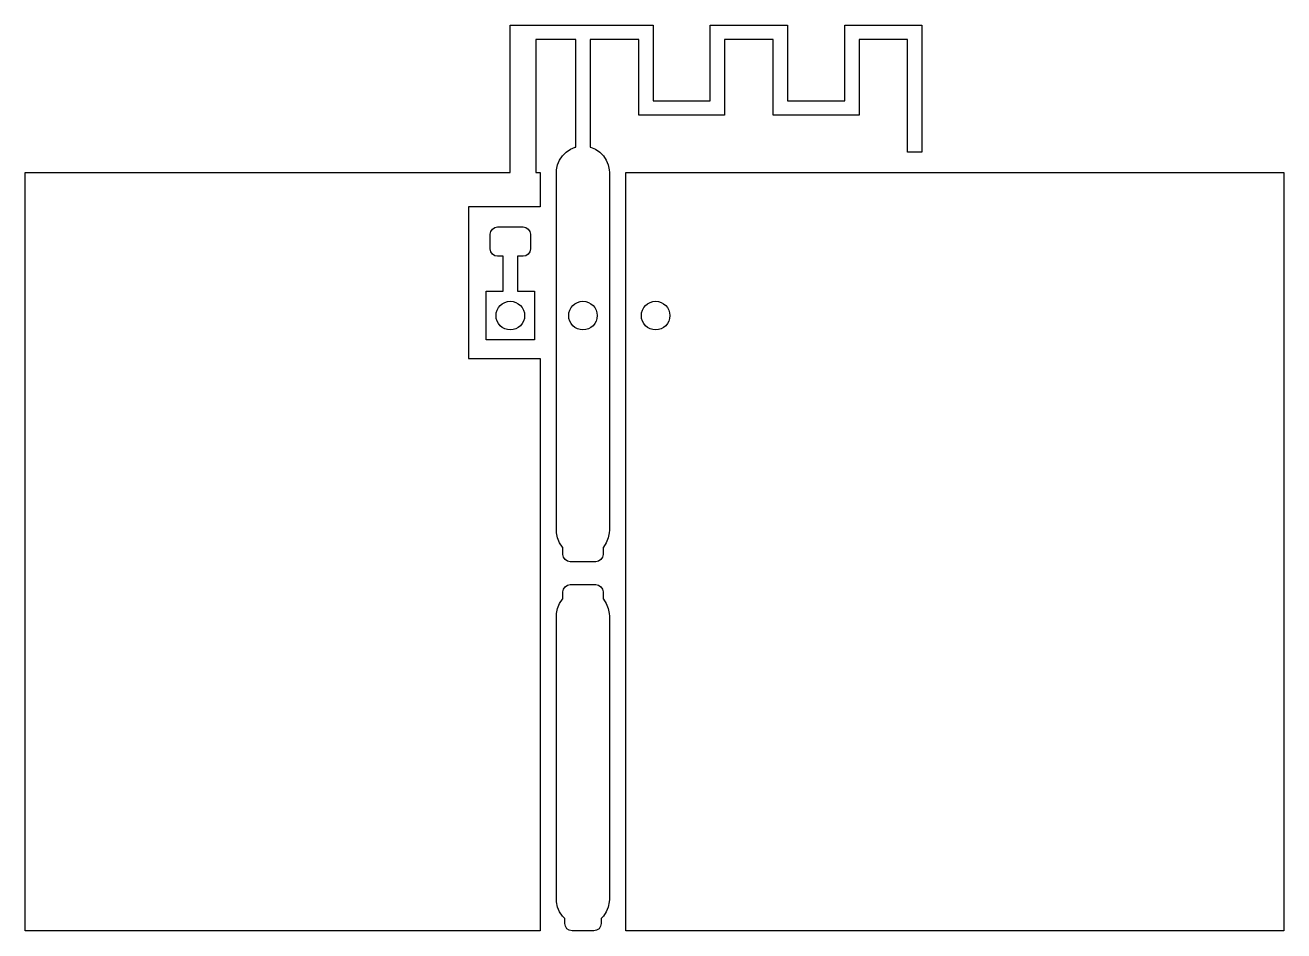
# Model space of a CAD drawing. Header units: millimetres. Extents: x 10.5 to 54.5, y -44.5 to -12.8.
import ezdxf

# ---------------------------------------------------------------- set-up
doc = ezdxf.new("R2010")
doc.units = ezdxf.units.MM
doc.layers.add('F.Cu', color=13, linetype='CONTINUOUS', true_color=0xc83434)

msp = doc.modelspace()

# ---------------------------------------------------------------- linework, layer by layer
at = {"layer": 'F.Cu', "linetype": 'CONTINUOUS'}
for p, q in [((27.45, -18), (27.45, -12.85)), ((27.45, -12.85), (32.45, -12.85)), ((32.45, -12.85), (32.45, -15.49)), ((34.45, -15.49), (34.45, -12.85)), ((34.45, -12.85), (37.15, -12.85)), ((37.15, -12.85), (37.15, -15.49)), ((39.15, -15.49), (39.15, -12.85)), ((39.15, -12.85), (41.85, -12.85)), ((41.85, -12.85), (41.85, -17.29)), ((29.75, -13.35), (28.35, -13.35)), ((28.35, -13.35), (28.35, -18)), ((29.75, -17.111147), (29.75, -13.35)), ((31.95, -13.35), (30.25, -13.35)), ((30.25, -13.35), (30.25, -17.111147)), ((31.95, -15.99), (31.95, -13.35)), ((36.65, -13.35), (34.95, -13.35)), ((34.95, -13.35), (34.95, -15.99)), ((36.65, -15.99), (36.65, -13.35)), ((41.35, -13.35), (39.65, -13.35)), ((39.65, -13.35), (39.65, -15.99)), ((41.35, -17.29), (41.35, -13.35)), ((32.45, -15.49), (34.45, -15.49)), ((37.15, -15.49), (39.15, -15.49)), ((34.95, -15.99), (31.95, -15.99)), ((39.65, -15.99), (36.65, -15.99)), ((29.563958, -17.184223), (29.731487, -17.11483)), ((29.731487, -17.11483), (29.75, -17.111147)), ((30.25, -17.111147), (30.268513, -17.11483)), ((30.268513, -17.11483), (30.436042, -17.184223)), ((29.11483, -17.731487), (29.184223, -17.563958)), ((29.184223, -17.563958), (29.284965, -17.413186)), ((29.284965, -17.413186), (29.413186, -17.284965)), ((29.413186, -17.284965), (29.563958, -17.184223)), ((30.436042, -17.184223), (30.586814, -17.284965)), ((30.586814, -17.284965), (30.715035, -17.413186)), ((30.715035, -17.413186), (30.815777, -17.563958)), ((30.815777, -17.563958), (30.88517, -17.731487)), ((41.85, -17.29), (41.35, -17.29)), ((10.5, -44.5), (10.5, -18)), ((10.5, -18), (27.45, -18)), ((28.35, -18), (28.5, -18)), ((28.5, -18), (28.5, -19.2)), ((29.075, -18), (29.079454, -17.909334)), ((29.075, -23), (29.075, -18)), ((29.079454, -17.909334), (29.11483, -17.731487)), ((30.88517, -17.731487), (30.920546, -17.909334)), ((30.920546, -17.909334), (30.925, -18)), ((30.925, -18), (30.925, -23)), ((31.5, -44.5), (31.5, -18)), ((31.5, -18), (54.5, -18)), ((54.5, -18), (54.5, -44.5)), ((28.5, -19.2), (26, -19.2)), ((26, -19.2), (26, -24.5)), ((26.76, -20.15625), (26.779506, -20.058187)), ((26.76, -20.66875), (26.76, -20.15625)), ((26.779506, -20.058187), (26.835054, -19.975054)), ((26.835054, -19.975054), (26.918187, -19.919506)), ((26.918187, -19.919506), (27.01625, -19.9)), ((27.01625, -19.9), (27.90375, -19.9)), ((27.90375, -19.9), (28.001813, -19.919506)), ((28.001813, -19.919506), (28.084946, -19.975054)), ((28.084946, -19.975054), (28.140494, -20.058187)), ((28.140494, -20.058187), (28.16, -20.15625)), ((28.16, -20.15625), (28.16, -20.66875)), ((26.779506, -20.766813), (26.76, -20.66875)), ((28.16, -20.66875), (28.140494, -20.766813)), ((26.835054, -20.849946), (26.779506, -20.766813)), ((26.918187, -20.905494), (26.835054, -20.849946)), ((27.01625, -20.925), (26.918187, -20.905494)), ((27.21, -20.925), (27.01625, -20.925)), ((27.21, -22.15), (27.21, -20.925)), ((27.90375, -20.925), (27.71, -20.925)), ((27.71, -20.925), (27.71, -22.15)), ((28.001813, -20.905494), (27.90375, -20.925)), ((28.084946, -20.849946), (28.001813, -20.905494)), ((28.140494, -20.766813), (28.084946, -20.849946)), ((26.61, -23.85), (26.61, -22.15)), ((26.61, -22.15), (27.21, -22.15)), ((27.71, -22.15), (28.31, -22.15)), ((28.31, -22.15), (28.31, -23.85)), ((29.075, -30.5), (29.075, -23)), ((30.925, -23), (30.925, -30.5)), ((28.31, -23.85), (26.61, -23.85)), ((26, -24.5), (28.5, -24.5)), ((28.5, -24.5), (28.5, -44.5)), ((29.079454, -30.590666), (29.075, -30.5)), ((29.11483, -30.768513), (29.079454, -30.590666)), ((29.184223, -30.936042), (29.11483, -30.768513)), ((30.88517, -30.768513), (30.815777, -30.936042)), ((30.920546, -30.590666), (30.88517, -30.768513)), ((30.925, -30.5), (30.920546, -30.590666)), ((29.284965, -31.086814), (29.184223, -30.936042)), ((29.3, -31.101849), (29.284965, -31.086814)), ((29.3, -31.34375), (29.3, -31.101849)), ((30.715035, -31.086814), (30.7, -31.101849)), ((30.7, -31.101849), (30.7, -31.34375)), ((30.815777, -30.936042), (30.715035, -31.086814)), ((29.319506, -31.441813), (29.3, -31.34375)), ((29.375054, -31.524946), (29.319506, -31.441813)), ((29.458187, -31.580494), (29.375054, -31.524946)), ((29.55625, -31.6), (29.458187, -31.580494)), ((30.44375, -31.6), (29.55625, -31.6)), ((30.541813, -31.580494), (30.44375, -31.6)), ((30.624946, -31.524946), (30.541813, -31.580494)), ((30.680494, -31.441813), (30.624946, -31.524946)), ((30.7, -31.34375), (30.680494, -31.441813)), ((29.3, -32.65625), (29.319506, -32.558187)), ((29.319506, -32.558187), (29.375054, -32.475054)), ((29.375054, -32.475054), (29.458187, -32.419506)), ((29.458187, -32.419506), (29.55625, -32.4)), ((29.55625, -32.4), (30.44375, -32.4)), ((30.44375, -32.4), (30.541813, -32.419506)), ((30.541813, -32.419506), (30.624946, -32.475054)), ((30.624946, -32.475054), (30.680494, -32.558187)), ((30.680494, -32.558187), (30.7, -32.65625)), ((29.184223, -33.063958), (29.284965, -32.913186)), ((29.284965, -32.913186), (29.3, -32.898151)), ((29.3, -32.898151), (29.3, -32.65625)), ((30.7, -32.65625), (30.7, -32.898151)), ((30.7, -32.898151), (30.715035, -32.913186)), ((30.715035, -32.913186), (30.815777, -33.063958)), ((29.075, -33.5), (29.079454, -33.409334)), ((29.079454, -33.409334), (29.11483, -33.231487)), ((29.11483, -33.231487), (29.184223, -33.063958)), ((30.815777, -33.063958), (30.88517, -33.231487)), ((30.88517, -33.231487), (30.920546, -33.409334)), ((30.920546, -33.409334), (30.925, -33.5)), ((29.075, -43.4), (29.075, -33.5)), ((30.925, -33.5), (30.925, -43.4)), ((29.079454, -43.490666), (29.075, -43.4)), ((29.11483, -43.668513), (29.079454, -43.490666)), ((30.920546, -43.490666), (30.88517, -43.668513)), ((30.925, -43.4), (30.920546, -43.490666)), ((29.184223, -43.836042), (29.11483, -43.668513)), ((29.284965, -43.986814), (29.184223, -43.836042)), ((29.365, -44.066849), (29.284965, -43.986814)), ((30.715035, -43.986814), (30.635, -44.066849)), ((30.815777, -43.836042), (30.715035, -43.986814)), ((30.88517, -43.668513), (30.815777, -43.836042)), ((29.365, -44.246), (29.365, -44.066849)), ((29.384335, -44.343202), (29.365, -44.246)), ((29.439395, -44.425605), (29.384335, -44.343202)), ((29.521798, -44.480665), (29.439395, -44.425605)), ((30.560605, -44.425605), (30.478202, -44.480665)), ((30.615665, -44.343202), (30.560605, -44.425605)), ((30.635, -44.246), (30.615665, -44.343202)), ((30.635, -44.066849), (30.635, -44.246)), ((26.77, -44.5), (10.5, -44.5)), ((27.58, -44.5), (26.77, -44.5)), ((28.5, -44.5), (27.58, -44.5)), ((29.619, -44.5), (29.521798, -44.480665)), ((30.381, -44.5), (29.619, -44.5)), ((30.478202, -44.480665), (30.381, -44.5)), ((32.42, -44.5), (31.5, -44.5)), ((33.23, -44.5), (32.42, -44.5)), ((54.5, -44.5), (33.23, -44.5))]:
    msp.add_line(p, q, dxfattribs=at)
at = {"layer": 'F.Cu'}
for centre in [(27.46, -23), (27.46, -23), (30, -23), (30, -23), (32.54, -23), (32.54, -23)]:
    msp.add_circle(centre, 0.5, dxfattribs=at)

doc.saveas('drawing.dxf')
